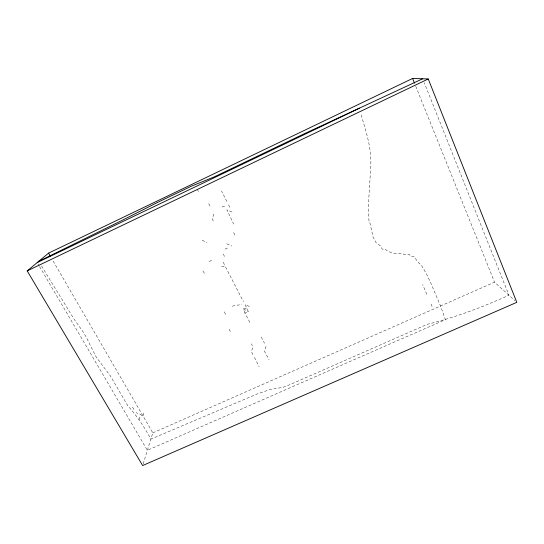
<?xml version="1.0" encoding="UTF-8"?>
<svg xmlns="http://www.w3.org/2000/svg" width="544" height="544" viewBox="0 0 544 544"><rect width="100%" height="100%" fill="white"/><g stroke="black" fill="none" stroke-linecap="round" stroke-linejoin="round"><path stroke-width="0.41" stroke-dasharray="2.72 2.04" d="M143.14 463.95L152.816 432.868L52.401 259.733M139.142 419.635L140.08 416.752M213.846 214.016L212.235 218.872L213.921 222.326M143.908 413.086L142.78 416.473L140.76 414.487L136.068 412.651M266.057 346.372L264.309 350.968L269.056 359.754M249.859 322.286L244.929 313.133L248.309 311.603L245.072 304.552L250.05 306.85M225.012 249.132L228.405 247.629M152.816 432.868L494.557 282.173L514.984 300.703M209.086 261.385L212.303 260.29M222.013 206.999L225.284 205.924M221.66 266.778L224.944 265.832L243.406 301.587M232.261 306.252L235.491 305.327L241.842 304.674M244.929 313.133L243.386 308.87L246.663 308.387M232.016 212.044L226.875 209.875L233.682 224.08M226.787 243.814L231.86 246.017M202.178 240.237L207.046 242.604M243.386 308.87L248.309 311.603M41.521 265.982L74.236 319.41L82.491 330.963L86.238 337.137L96.281 357.204L110.303 375.822L127.684 405.579C136.789 415.779 144.378 426.986 150.865 439.13L257.094 394.012L269.94 389.586L283.064 387.294L286.375 386.179L427.428 324.265C455.41 317.41 482.644 307.088 508.926 295.202L424.245 82.708M37.992 263.928L39.188 265.962M39.583 266.635L147.383 450.316L445.393 319.668L440.694 306.388L431.011 283.526L426.544 274.006L421.566 265.554L417.547 261.582L413.957 256.36L411.067 256.448L409.054 254.266L406.062 254.776L401.275 253.586L398.766 253.851L391.891 252.892L387.301 250.9L385.152 249.07L382.228 249.118L380.344 245.881L376.135 242.746L373.014 236.858L369.77 222.231L369.084 222.006C367.465 203.918 370.029 185.844 370.552 167.831C372.382 149.029 365.684 130.825 360.597 112.968M132.546 407.102L134.252 410.033M203 270.885L204.707 273.979M226.848 201.436L221.564 190.998M208.726 203.646L210.467 207.033M261.263 336.988L264.466 343.25M254.463 357.394L259.134 366.71M197.343 189.373L198.397 191.454M233.675 232.56L235.382 235.98M229.133 329.208L230.717 332.384M252.885 354.613L251.328 351.342L252.987 347.337L251.437 343.794M223.305 254L224.971 257.55M224.407 311.828L225.964 315.275M228.623 204.816L230.289 208.563M223.312 262.147L224.944 265.832M426.788 294.277L422.681 284.655M431.018 304.021L432.419 307.244M415.766 86.319L494.557 282.173"/><path stroke-width="0.82" d="M27.2 270.885L48.572 253.13L412.604 78.452L428.25 78.962L516.8 302.348L142.644 465.548L27.2 270.885L428.25 78.962M38.624 261.392L121.808 220.531L157.277 202.552L191.44 186.164L214.499 176.766L304.191 133.797L422.674 78.778M37.196 262.575L359.441 108.174M48.572 253.13L50.272 256.061M412.604 78.452L414.501 83.171"/></g></svg>
